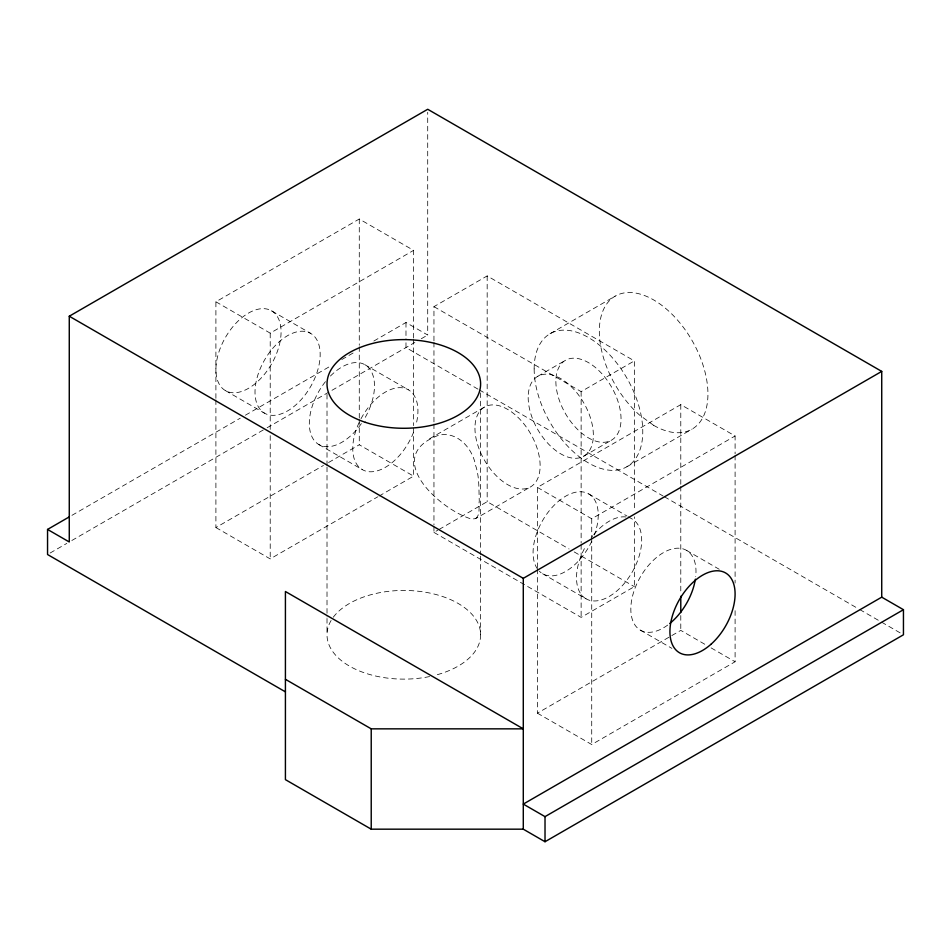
<?xml version="1.0" encoding="UTF-8"?>
<svg xmlns="http://www.w3.org/2000/svg" width="951" height="951" viewBox="0 0 951 951"><rect width="100%" height="100%" fill="white"/><g stroke="black" fill="none" stroke-linecap="round" stroke-linejoin="round"><path stroke-width="0.71" stroke-dasharray="4.75 3.57" d="M475.595 518.628C480.873 514.396 478.282 506.669 479.268 500.915C478.769 489.04 479.482 476.843 475.595 465.419C472.54 448.373 457.74 431.29 439.053 435.106C380.971 456.254 439.564 509.581 471.637 519.091L475.595 518.628L530.587 486.876M215.901 398.338L215.901 301.788L359.276 219.015L413.59 250.375L413.59 337.997M215.901 301.788L270.215 333.147L413.59 250.375M71.955 515.335L240.258 418.178M245.394 415.207L331.471 365.505M341.754 359.573L353.308 352.904M373.862 341.029L405.982 322.496L427.712 335.037L427.712 112.242M433.953 340.815L433.953 306.65L487.174 275.921L634.353 360.893L634.353 510.901M50.118 553.03L66.82 543.39M71.848 540.489L265.84 428.485M267.124 427.748L414.862 342.455M421.281 338.746L427.712 335.037M550.058 333.73L615.226 296.106M215.901 399.824L215.901 527.555L323.435 465.467M328.559 462.507L359.276 444.771L413.59 476.13L413.59 427.118M429.507 438.803L484.499 407.064M537.719 376.334L565.417 360.346M215.901 527.555L270.215 558.903L377.749 496.826M379.021 496.089L413.59 476.13M433.953 306.65L581.132 391.622L634.353 360.893M433.953 526.474L433.953 532.405L437.757 530.218M439.017 529.481L487.174 501.688L569.078 548.977M583.807 456.147L611.505 440.158M537.41 567.616L537.41 487.411L680.785 404.639L735.099 435.986L735.099 453.817M626.864 466.763L692.031 429.139M537.41 487.411L591.724 518.77L735.099 435.986M433.953 532.405L581.132 617.377L634.353 586.648L634.353 516.845M537.41 569.102L537.41 713.167L670.55 636.302M671.822 635.565L680.785 630.394L706.046 644.98M537.41 713.167L591.724 744.526L735.099 661.753L735.099 608.283M477.973 389.137L405.982 347.579L405.982 338.722M479.256 389.874L663.073 496.006M664.357 496.743L858.456 608.806M859.74 609.555L880.317 621.419M881.601 622.168L900.882 633.295M271.534 310.799A46.088 26.604 -60 0 1 256.925 382.183A46.088 26.604 -60 0 1 217.018 359.145A46.088 26.604 -60 0 1 271.534 310.799L310.632 333.373A46.088 26.604 -60 0 1 296.023 404.757A46.088 26.604 -60 0 1 256.116 381.72A46.088 26.604 -60 0 1 310.632 333.373M364.946 364.732L408.395 389.815M588.693 493.914L627.03 516.048M628.302 516.785L632.142 518.996A46.088 26.604 -60 0 1 632.142 572.205A46.088 26.604 -60 0 1 586.054 598.809L542.605 573.726M686.444 550.356L719.241 569.28M574.202 551.925L634.353 586.648M711.098 647.893L735.099 661.753M225.446 390.611L264.556 413.198M318.858 444.545L362.307 469.628M640.368 630.168L671.905 648.368M735.099 455.303L735.099 583.034M680.785 404.639L680.785 484.844M680.785 486.33L680.785 593.258M680.785 615.547L680.785 630.394M591.724 518.77L591.724 536.59M591.724 538.076L591.724 744.526M581.132 391.622L581.132 543.116M581.132 544.602L581.132 617.377M487.174 275.921L487.174 501.688M480.612 392.846L480.612 554.635M480.612 556.121L480.612 634.781M433.953 342.301L433.953 422.506M433.953 423.991L433.953 524.988M413.59 339.483L413.59 425.632M405.982 322.496L405.982 337.248M359.276 219.015L359.276 345.261M359.276 346.746L359.276 418.036M359.276 419.522L359.276 444.771M327.013 394.332L327.013 465.574M327.013 467.06L327.013 616.973M327.013 618.459L327.013 634.781M270.215 333.147L270.215 429.686M270.215 435.629L270.215 558.903M333.29 617.223A76.805 44.34 0 0 1 457.693 603.184A76.805 44.34 0 0 1 435.344 675.222M429.579 676.553A76.805 44.34 0 0 1 348.541 665.569A76.805 44.34 0 0 1 332.434 618.412M586.054 598.809A46.088 26.604 -60 0 1 586.054 545.601M591.201 537.79A46.088 26.604 -60 0 1 592.806 535.722M593.733 534.593A46.088 26.604 -60 0 1 629.61 517.82M667.661 625.104A46.088 26.604 -60 0 1 630.858 610.697A46.088 26.604 -60 0 1 664.832 551.842A46.088 26.604 -60 0 1 695.716 576.52M330.425 376.049A46.088 26.604 -60 0 1 369.285 368.441A46.088 26.604 -60 0 1 364.946 417.941M361.356 423.587A46.088 26.604 -60 0 1 314.674 441.026A46.088 26.604 -60 0 1 325.611 381.458M537.434 568.924A46.088 26.604 -60 0 1 565.12 496.505A46.088 26.604 -60 0 1 594.387 534.973M591.795 541.19A46.088 26.604 -60 0 1 539.288 571.159M361.011 418.749A46.088 26.604 -60 0 1 402.202 387.794A46.088 26.604 -60 0 1 415.849 425.359M413.566 432.241A46.088 26.604 -60 0 1 366.658 471.339A46.088 26.604 -60 0 1 360.393 419.938M653.634 425.335L639.571 415.076A76.805 44.34 60 0 1 612.028 298.293A76.805 44.34 60 0 1 702.848 364.542A76.805 44.34 60 0 1 653.634 425.335M534.153 368.893A76.805 44.34 60 0 0 615.618 470.234A76.805 44.34 60 0 0 615.618 361.618A76.805 44.34 60 0 0 534.153 368.893M474.953 428.152A46.088 26.604 60 0 0 523.835 488.957A46.088 26.604 60 0 0 523.835 423.789A46.088 26.604 60 0 0 474.953 428.152M555.871 381.434A46.088 26.604 60 0 0 604.753 442.239A46.088 26.604 60 0 0 604.753 377.071A46.088 26.604 60 0 0 555.871 381.434M528.174 397.423A46.088 26.604 60 0 0 577.055 458.227A46.088 26.604 60 0 0 577.055 393.06A46.088 26.604 60 0 0 528.174 397.423"/><path stroke-width="1.43" d="M285.419 691.852L47.55 554.516L47.55 529.434L69.268 541.975L69.268 316.219L427.712 109.27L881.732 371.401L881.732 597.157L523.288 804.094L545.018 816.636L903.45 609.698L903.45 634.781L545.018 841.73L523.288 829.177L371.223 829.177L285.419 779.642L285.419 591.51L523.288 728.846L371.223 728.846L285.419 679.311M47.55 529.434L69.387 516.821M69.268 316.219L523.288 578.339L881.732 371.401M881.732 597.157L903.45 609.698M680.785 596.229L680.785 612.575M545.018 816.636L545.018 841.73M523.288 578.339L523.288 829.177M371.223 728.846L371.223 829.177M695.359 579.159A46.088 26.604 -60 0 1 669.777 623.487M365.41 422.339A76.805 44.34 0 0 0 480.612 383.942A76.805 44.34 0 0 0 365.41 345.546A76.805 44.34 0 0 0 365.41 422.339M710.944 644.314A46.088 26.604 -60 0 0 725.554 572.93A46.088 26.604 -60 0 0 671.037 621.265A46.088 26.604 -60 0 0 710.944 644.314"/></g></svg>
